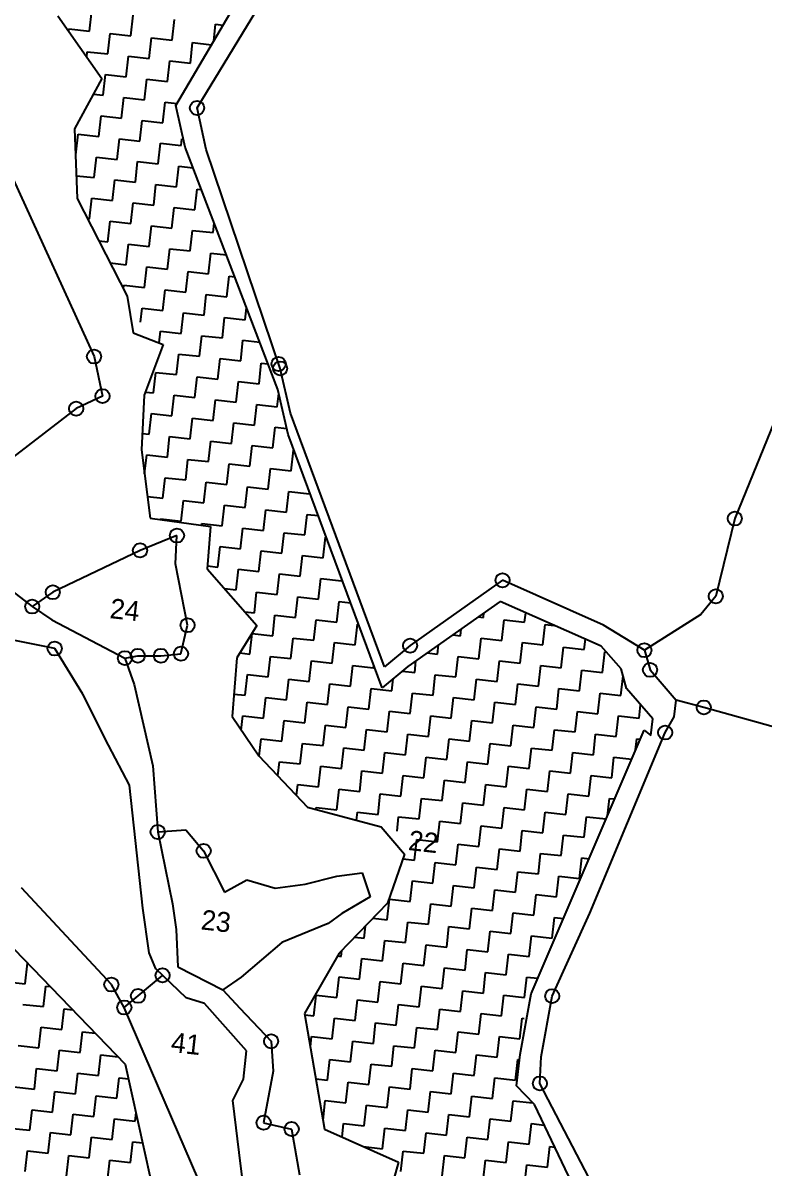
# Model space of a CAD drawing. Header units: feet. Extents: x 335577 to 339771, y 1780397 to 1782921.
# Drawn here: x 338459 to 338792, y 1781266 to 1781782 of the extents above; entities that cross this region are included whole.
import ezdxf
from ezdxf.enums import TextEntityAlignment as Align

# ---------------------------------------------------------------- set-up
doc = ezdxf.new("R2010")
doc.units = ezdxf.units.FT
doc.header["$LTSCALE"] = 0.02
doc.header["$MEASUREMENT"] = 0
doc.layers.get('0').update_dxf_attribs({"linetype": 'CONTINUOUS'})
for name, color, linetype in [('POLY_HATCH', 12, 'CONTINUOUS'), ('POLY_PARCEL', 6, 'CONTINUOUS'), ('POLY_WATER', 4, 'CONTINUOUS'), ('TEXT_PARCEL', 7, 'CONTINUOUS')]:
    doc.layers.add(name, color=color, linetype=linetype)
doc.styles.add('TEXT_MAP', font='', dxfattribs={"height": 0.25})
doc.styles.get('TEXT_MAP').set_extended_font_data('Kruti Dev 050')

msp = doc.modelspace()

# ---------------------------------------------------------------- linework, layer by layer
for centre in [(338537.02, 1781743.24), (338490.67, 1781631.39), (338573.73, 1781628.03), (338574.41, 1781626.02), (338494.49, 1781613.57), (338482.64, 1781607.93), (338778.94, 1781558.47), (338527.98, 1781550.82), (338511.38, 1781544.16), (338674.47, 1781530.68), (338472.13, 1781525.34), (338770.4, 1781523.48), (338462.86, 1781518.87), (338532.77, 1781510.47), (338472.98, 1781499.98), (338632.89, 1781501.3), (338504.6, 1781495.67), (338510.35, 1781496.74), (338520.8, 1781496.73), (338529.8, 1781497.66), (338738.29, 1781499.22), (338740.82, 1781490.38), (338765, 1781473.49), (338747.63, 1781462.18), (338519.31, 1781417.43), (338540, 1781408.94), (338521.49, 1781352.9), (338498.47, 1781348.76), (338510.47, 1781343.68), (338696.8, 1781343.58), (338504.29, 1781338.45), (338570.35, 1781323.24), (338691.25, 1781304.26), (338566.99, 1781286.6), (338579.58, 1781283.77)]:
    msp.add_circle(centre, 3.18)
at = {"layer": 'POLY_HATCH'}
for p, q in [((338527.54, 1781744.29), (338581.98, 1781837.38)), ((338474.39, 1781784.68), (338494.23, 1781756.56)), ((338494.23, 1781756.56), (338481.87, 1781733.82)), ((338531.66, 1781725.67), (338527.54, 1781744.29)), ((338481.87, 1781733.82), (338483.1, 1781702.57)), ((338573.35, 1781616.55), (338531.66, 1781725.67)), ((338483.1, 1781702.57), (338505.63, 1781658.6)), ((338505.63, 1781658.6), (338508.23, 1781642.03)), ((338508.23, 1781642.03), (338521.73, 1781636.82)), ((338521.73, 1781636.82), (338513.27, 1781614.07)), ((338578.09, 1781596.37), (338573.35, 1781616.55)), ((338513.27, 1781614.07), (338512.02, 1781589.41)), ((338620.33, 1781482.29), (338578.09, 1781596.37)), ((338512.02, 1781589.41), (338516, 1781558.62)), ((338516, 1781558.62), (338543.01, 1781554.87)), ((338543.01, 1781554.87), (338541.62, 1781535.78)), ((338541.62, 1781535.78), (338563.99, 1781510.37)), ((338673.41, 1781521.21), (338631.83, 1781491.83)), ((338718.76, 1781501.09), (338673.41, 1781521.21)), ((338563.99, 1781510.37), (338554.96, 1781495.83)), ((338727.76, 1781490.81), (338718.76, 1781501.09)), ((338554.96, 1781495.83), (338552.76, 1781469.39)), ((338631.83, 1781491.83), (338620.33, 1781482.29)), ((338730.29, 1781481.97), (338727.76, 1781490.81)), ((338742.04, 1781468.35), (338730.29, 1781481.97)), ((338552.76, 1781469.39), (338564.88, 1781451.75)), ((338741.21, 1781460.88), (338742.04, 1781468.35)), ((338687.32, 1781344.63), (338738.15, 1781463.23)), ((338738.15, 1781463.23), (338741.21, 1781460.88)), ((338564.88, 1781451.75), (338586.75, 1781428.59)), ((338586.75, 1781428.59), (338619.86, 1781419.72)), ((338619.86, 1781419.72), (338630.35, 1781407.44)), ((338630.35, 1781407.44), (338622.7, 1781385.35)), ((338504.86, 1781312.87), (338435.04, 1781385.06)), ((338622.7, 1781385.35), (338601.02, 1781362.86)), ((338601.02, 1781362.86), (338585.4, 1781335.73)), ((338682.37, 1781317.26), (338687.32, 1781344.63)), ((338585.4, 1781335.73), (338594.42, 1781283.64)), ((338680.81, 1781303.24), (338682.37, 1781317.26)), ((338516.16, 1781261.27), (338504.86, 1781312.87)), ((338688.87, 1781294.77), (338680.81, 1781303.24)), ((338705.76, 1781259.3), (338688.87, 1781294.77)), ((338594.42, 1781283.64), (338627.6, 1781268.84)), ((338627.6, 1781268.84), (338617.84, 1781234.39))]:
    msp.add_line(p, q, dxfattribs=at)
at = {"layer": 'POLY_HATCH', "linetype": 'Continuous'}
for p, q in [((338488.67, 1781777.83), (338489.71, 1781787.11)), ((338507.22, 1781775.77), (338508.26, 1781785.04)), ((338525.77, 1781773.7), (338526.81, 1781782.98)), ((338544.51, 1781773.31), (338545.36, 1781780.91)), ((338545.36, 1781780.91), (338548.74, 1781780.53)), ((338479.28, 1781777.75), (338479.4, 1781778.87)), ((338479.4, 1781778.87), (338488.67, 1781777.83)), ((338496.92, 1781767.53), (338497.95, 1781776.8)), ((338497.95, 1781776.8), (338507.22, 1781775.77)), ((338515.47, 1781765.46), (338516.5, 1781774.74)), ((338516.5, 1781774.74), (338525.77, 1781773.7)), ((338534.02, 1781763.39), (338535.05, 1781772.67)), ((338535.05, 1781772.67), (338543.58, 1781771.72)), ((338487.39, 1781766.26), (338487.64, 1781768.56)), ((338487.64, 1781768.56), (338496.92, 1781767.53)), ((338505.16, 1781757.22), (338506.19, 1781766.49)), ((338506.19, 1781766.49), (338515.47, 1781765.46)), ((338523.71, 1781755.15), (338524.74, 1781764.43)), ((338524.74, 1781764.43), (338534.02, 1781763.39)), ((338494.85, 1781748.98), (338495.88, 1781758.25)), ((338495.88, 1781758.25), (338505.16, 1781757.22)), ((338513.4, 1781746.91), (338514.43, 1781756.19)), ((338514.43, 1781756.19), (338523.71, 1781755.15)), ((338532.91, 1781753.47), (338532.98, 1781754.12)), ((338532.98, 1781754.12), (338533.27, 1781754.09)), ((338490.38, 1781749.47), (338494.85, 1781748.98)), ((338503.09, 1781738.67), (338504.13, 1781747.94)), ((338504.13, 1781747.94), (338513.4, 1781746.91)), ((338521.64, 1781736.6), (338522.67, 1781745.88)), ((338522.67, 1781745.88), (338528.12, 1781745.27)), ((338492.79, 1781730.43), (338493.82, 1781739.7)), ((338493.82, 1781739.7), (338503.09, 1781738.67)), ((338511.33, 1781728.36), (338512.37, 1781737.64)), ((338512.37, 1781737.64), (338521.64, 1781736.6)), ((338482.48, 1781722.19), (338483.51, 1781731.46)), ((338483.51, 1781731.46), (338492.79, 1781730.43)), ((338501.03, 1781720.12), (338502.06, 1781729.39)), ((338502.06, 1781729.39), (338511.33, 1781728.36)), ((338529.88, 1781726.3), (338530.23, 1781729.41)), ((338519.58, 1781718.05), (338520.61, 1781727.33)), ((338520.61, 1781727.33), (338529.88, 1781726.3)), ((338482.33, 1781722.2), (338482.48, 1781722.19)), ((338490.72, 1781711.88), (338491.75, 1781721.15)), ((338491.75, 1781721.15), (338501.03, 1781720.12)), ((338509.27, 1781709.81), (338510.3, 1781719.09)), ((338510.3, 1781719.09), (338519.58, 1781718.05)), ((338527.82, 1781707.75), (338528.85, 1781717.02)), ((338528.85, 1781717.02), (338535.23, 1781716.31)), ((338482.7, 1781712.77), (338490.72, 1781711.88)), ((338498.96, 1781701.57), (338499.99, 1781710.85)), ((338499.99, 1781710.85), (338509.27, 1781709.81)), ((338517.51, 1781699.5), (338518.54, 1781708.78)), ((338518.54, 1781708.78), (338527.82, 1781707.75)), ((338536.06, 1781697.44), (338537.09, 1781706.71)), ((338537.09, 1781706.71), (338538.98, 1781706.5)), ((338488.65, 1781693.33), (338489.69, 1781702.6)), ((338489.69, 1781702.6), (338498.96, 1781701.57)), ((338507.2, 1781691.26), (338508.24, 1781700.54)), ((338508.24, 1781700.54), (338517.51, 1781699.5)), ((338525.75, 1781689.2), (338526.79, 1781698.47)), ((338526.79, 1781698.47), (338536.06, 1781697.44)), ((338487.79, 1781693.43), (338488.65, 1781693.33)), ((338496.9, 1781683.02), (338497.93, 1781692.3)), ((338497.93, 1781692.3), (338507.2, 1781691.26)), ((338515.44, 1781680.96), (338516.48, 1781690.23)), ((338516.48, 1781690.23), (338525.75, 1781689.2)), ((338533.99, 1781678.89), (338535.03, 1781688.16)), ((338535.03, 1781688.16), (338544.3, 1781687.13)), ((338544.3, 1781687.13), (338544.77, 1781691.35)), ((338492.89, 1781683.47), (338496.9, 1781683.02)), ((338505.14, 1781672.71), (338506.17, 1781681.99)), ((338506.17, 1781681.99), (338515.44, 1781680.96)), ((338523.69, 1781670.65), (338524.72, 1781679.92)), ((338524.72, 1781679.92), (338533.99, 1781678.89)), ((338542.24, 1781668.58), (338543.27, 1781677.86)), ((338543.27, 1781677.86), (338550.22, 1781677.08)), ((338497.99, 1781673.51), (338505.14, 1781672.71)), ((338513.38, 1781662.41), (338514.41, 1781671.68)), ((338514.41, 1781671.68), (338523.69, 1781670.65)), ((338531.93, 1781660.34), (338532.96, 1781669.62)), ((338532.96, 1781669.62), (338542.24, 1781668.58)), ((338550.48, 1781658.27), (338551.51, 1781667.55)), ((338551.51, 1781667.55), (338553.97, 1781667.28)), ((338503.93, 1781661.91), (338504.1, 1781663.44)), ((338504.1, 1781663.44), (338513.38, 1781662.41)), ((338521.62, 1781652.1), (338522.65, 1781661.37)), ((338522.65, 1781661.37), (338531.93, 1781660.34)), ((338540.17, 1781650.03), (338541.2, 1781659.31)), ((338541.2, 1781659.31), (338550.48, 1781658.27)), ((338511.65, 1781646.86), (338512.35, 1781653.13)), ((338512.35, 1781653.13), (338521.62, 1781652.1)), ((338558.72, 1781647.97), (338559.31, 1781653.29)), ((338529.86, 1781641.79), (338530.9, 1781651.07)), ((338530.9, 1781651.07), (338540.17, 1781650.03)), ((338548.41, 1781639.73), (338549.44, 1781649)), ((338549.44, 1781649), (338558.72, 1781647.97)), ((338519.99, 1781637.49), (338520.59, 1781642.82)), ((338520.59, 1781642.82), (338529.86, 1781641.79)), ((338538.1, 1781631.48), (338539.14, 1781640.76)), ((338539.14, 1781640.76), (338548.41, 1781639.73)), ((338556.65, 1781629.42), (338557.69, 1781638.69)), ((338557.69, 1781638.69), (338565.21, 1781637.85)), ((338527.8, 1781623.24), (338528.83, 1781632.52)), ((338528.83, 1781632.52), (338538.1, 1781631.48)), ((338546.35, 1781621.18), (338547.38, 1781630.45)), ((338547.38, 1781630.45), (338556.65, 1781629.42)), ((338564.9, 1781619.11), (338565.93, 1781628.38)), ((338565.93, 1781628.38), (338568.96, 1781628.05)), ((338517.49, 1781615), (338518.52, 1781624.27)), ((338518.52, 1781624.27), (338527.8, 1781623.24)), ((338536.04, 1781612.93), (338537.07, 1781622.21)), ((338537.07, 1781622.21), (338546.35, 1781621.18)), ((338554.59, 1781610.87), (338555.62, 1781620.14)), ((338555.62, 1781620.14), (338564.9, 1781619.11)), ((338513.77, 1781615.41), (338517.49, 1781615)), ((338525.73, 1781604.69), (338526.76, 1781613.97)), ((338526.76, 1781613.97), (338536.04, 1781612.93)), ((338544.28, 1781602.63), (338545.31, 1781611.9)), ((338545.31, 1781611.9), (338554.59, 1781610.87)), ((338573.14, 1781608.8), (338573.79, 1781614.68)), ((338515.42, 1781596.45), (338516.46, 1781605.73)), ((338516.46, 1781605.73), (338525.73, 1781604.69)), ((338562.83, 1781600.56), (338563.86, 1781609.84)), ((338563.86, 1781609.84), (338573.14, 1781608.8)), ((338533.97, 1781594.38), (338535.01, 1781603.66)), ((338535.01, 1781603.66), (338544.28, 1781602.63)), ((338552.52, 1781592.32), (338553.56, 1781601.59)), ((338553.56, 1781601.59), (338562.83, 1781600.56)), ((338512.39, 1781596.79), (338515.42, 1781596.45)), ((338523.67, 1781586.14), (338524.7, 1781595.42)), ((338524.7, 1781595.42), (338533.97, 1781594.38)), ((338571.07, 1781590.25), (338572.1, 1781599.53)), ((338572.1, 1781599.53), (338577.49, 1781598.93)), ((338542.21, 1781584.08), (338543.25, 1781593.35)), ((338543.25, 1781593.35), (338552.52, 1781592.32)), ((338560.76, 1781582.01), (338561.8, 1781591.29)), ((338561.8, 1781591.29), (338571.07, 1781590.25)), ((338513.43, 1781578.53), (338514.39, 1781587.18)), ((338514.39, 1781587.18), (338523.67, 1781586.14)), ((338531.91, 1781575.84), (338532.94, 1781585.11)), ((338532.94, 1781585.11), (338542.21, 1781584.08)), ((338579.31, 1781579.95), (338580.35, 1781589.22)), ((338580.35, 1781589.22), (338580.75, 1781589.18)), ((338550.46, 1781573.77), (338551.49, 1781583.04)), ((338551.49, 1781583.04), (338560.76, 1781582.01)), ((338569.01, 1781571.7), (338570.04, 1781580.98)), ((338570.04, 1781580.98), (338579.31, 1781579.95)), ((338521.6, 1781567.59), (338522.63, 1781576.87)), ((338522.63, 1781576.87), (338531.91, 1781575.84)), ((338540.15, 1781565.53), (338541.18, 1781574.8)), ((338541.18, 1781574.8), (338550.46, 1781573.77)), ((338558.7, 1781563.46), (338559.73, 1781572.74)), ((338559.73, 1781572.74), (338569.01, 1781571.7)), ((338577.25, 1781561.4), (338578.28, 1781570.67)), ((338578.28, 1781570.67), (338587.56, 1781569.64)), ((338587.56, 1781569.64), (338587.65, 1781570.53)), ((338514.74, 1781568.36), (338521.6, 1781567.59)), ((338529.84, 1781557.29), (338530.87, 1781566.56)), ((338530.87, 1781566.56), (338540.15, 1781565.53)), ((338548.39, 1781555.22), (338549.42, 1781564.5)), ((338549.42, 1781564.5), (338558.7, 1781563.46)), ((338566.94, 1781553.15), (338567.97, 1781562.43)), ((338567.97, 1781562.43), (338577.25, 1781561.4)), ((338585.49, 1781551.09), (338586.52, 1781560.36)), ((338586.52, 1781560.36), (338591.63, 1781559.8)), ((338520.53, 1781557.99), (338520.57, 1781558.32)), ((338520.57, 1781558.32), (338529.84, 1781557.29)), ((338539.02, 1781555.42), (338539.12, 1781556.25)), ((338539.12, 1781556.25), (338548.39, 1781555.22)), ((338556.63, 1781544.91), (338557.67, 1781554.19)), ((338557.67, 1781554.19), (338566.94, 1781553.15)), ((338575.18, 1781542.85), (338576.22, 1781552.12)), ((338576.22, 1781552.12), (338585.49, 1781551.09)), ((338593.73, 1781540.78), (338594.76, 1781550.06)), ((338594.76, 1781550.06), (338595.25, 1781550)), ((338546.33, 1781536.67), (338547.36, 1781545.95)), ((338547.36, 1781545.95), (338556.63, 1781544.91)), ((338564.87, 1781534.61), (338565.91, 1781543.88)), ((338565.91, 1781543.88), (338575.18, 1781542.85)), ((338583.42, 1781532.54), (338584.46, 1781541.81)), ((338584.46, 1781541.81), (338593.73, 1781540.78)), ((338541.72, 1781537.18), (338546.33, 1781536.67)), ((338554.57, 1781526.36), (338555.6, 1781535.64)), ((338555.6, 1781535.64), (338564.87, 1781534.61)), ((338573.12, 1781524.3), (338574.15, 1781533.57)), ((338574.15, 1781533.57), (338583.42, 1781532.54)), ((338591.67, 1781522.23), (338592.7, 1781531.51)), ((338592.7, 1781531.51), (338601.97, 1781530.47)), ((338601.97, 1781530.47), (338602.09, 1781531.54)), ((338549.41, 1781526.94), (338554.57, 1781526.36)), ((338562.81, 1781516.06), (338563.84, 1781525.33)), ((338563.84, 1781525.33), (338573.12, 1781524.3)), ((338581.36, 1781513.99), (338582.39, 1781523.26)), ((338582.39, 1781523.26), (338591.67, 1781522.23)), ((338599.91, 1781511.92), (338600.94, 1781521.2)), ((338600.94, 1781521.2), (338606.13, 1781520.62)), ((338558.57, 1781516.53), (338562.81, 1781516.06)), ((338571.05, 1781505.75), (338572.08, 1781515.02)), ((338572.08, 1781515.02), (338581.36, 1781513.99)), ((338589.6, 1781503.68), (338590.63, 1781512.96)), ((338590.63, 1781512.96), (338599.91, 1781511.92)), ((338663.53, 1781514.23), (338665.86, 1781513.97)), ((338665.86, 1781513.97), (338666.09, 1781516.04)), ((338674.11, 1781503.66), (338675.14, 1781512.94)), ((338675.14, 1781512.94), (338684.41, 1781511.9)), ((338684.41, 1781511.9), (338684.88, 1781516.12)), ((338608.15, 1781501.62), (338609.18, 1781510.89)), ((338609.18, 1781510.89), (338609.76, 1781510.83)), ((338655.56, 1781505.73), (338655.9, 1781508.84)), ((338692.65, 1781501.6), (338693.69, 1781510.87)), ((338693.69, 1781510.87), (338697.73, 1781510.42)), ((338560.74, 1781497.51), (338561.78, 1781506.78)), ((338561.78, 1781506.78), (338571.05, 1781505.75)), ((338579.29, 1781495.44), (338580.33, 1781504.72)), ((338580.33, 1781504.72), (338589.6, 1781503.68)), ((338597.84, 1781493.38), (338598.87, 1781502.65)), ((338598.87, 1781502.65), (338608.15, 1781501.62)), ((338652.05, 1781506.12), (338655.56, 1781505.73)), ((338663.8, 1781495.42), (338664.83, 1781504.69)), ((338664.83, 1781504.69), (338674.11, 1781503.66)), ((338682.35, 1781493.35), (338683.38, 1781502.63)), ((338683.38, 1781502.63), (338692.65, 1781501.6)), ((338711.2, 1781499.53), (338711.73, 1781504.21)), ((338556.31, 1781498), (338560.74, 1781497.51)), ((338640.57, 1781498.01), (338645.25, 1781497.49)), ((338645.25, 1781497.49), (338645.71, 1781501.64)), ((338700.9, 1781491.29), (338701.93, 1781500.56)), ((338701.93, 1781500.56), (338711.2, 1781499.53)), ((338719.45, 1781489.22), (338720.48, 1781498.5)), ((338720.48, 1781498.5), (338721.09, 1781498.43)), ((338568.99, 1781487.2), (338570.02, 1781496.47)), ((338570.02, 1781496.47), (338579.29, 1781495.44)), ((338587.53, 1781485.13), (338588.57, 1781494.41)), ((338588.57, 1781494.41), (338597.84, 1781493.38)), ((338606.08, 1781483.07), (338607.12, 1781492.34)), ((338607.12, 1781492.34), (338616.39, 1781491.31)), ((338616.39, 1781491.31), (338616.53, 1781492.54)), ((338634.94, 1781489.24), (338635.52, 1781494.43)), ((338653.49, 1781487.18), (338654.52, 1781496.45)), ((338654.52, 1781496.45), (338663.8, 1781495.42)), ((338672.04, 1781485.11), (338673.07, 1781494.39)), ((338673.07, 1781494.39), (338682.35, 1781493.35)), ((338690.59, 1781483.05), (338691.62, 1781492.32)), ((338691.62, 1781492.32), (338700.9, 1781491.29)), ((338558.68, 1781478.96), (338559.71, 1781488.23)), ((338559.71, 1781488.23), (338568.99, 1781487.2)), ((338629.45, 1781489.85), (338634.94, 1781489.24)), ((338643.18, 1781478.94), (338644.22, 1781488.21)), ((338644.22, 1781488.21), (338653.49, 1781487.18)), ((338709.14, 1781480.98), (338710.17, 1781490.26)), ((338710.17, 1781490.26), (338719.45, 1781489.22)), ((338727.69, 1781478.92), (338728.66, 1781487.65)), ((338577.23, 1781476.89), (338578.26, 1781486.17)), ((338578.26, 1781486.17), (338587.53, 1781485.13)), ((338595.78, 1781474.83), (338596.81, 1781484.1)), ((338596.81, 1781484.1), (338606.08, 1781483.07)), ((338614.33, 1781472.76), (338615.36, 1781482.03)), ((338615.36, 1781482.03), (338624.63, 1781481)), ((338624.63, 1781481), (338625.23, 1781486.36)), ((338661.73, 1781476.87), (338662.76, 1781486.15)), ((338662.76, 1781486.15), (338672.04, 1781485.11)), ((338680.28, 1781474.8), (338681.31, 1781484.08)), ((338681.31, 1781484.08), (338690.59, 1781483.05)), ((338698.83, 1781472.74), (338699.86, 1781482.01)), ((338699.86, 1781482.01), (338709.14, 1781480.98)), ((338553.6, 1781479.52), (338558.68, 1781478.96)), ((338566.92, 1781468.65), (338567.95, 1781477.92)), ((338567.95, 1781477.92), (338577.23, 1781476.89)), ((338632.88, 1781470.69), (338633.91, 1781479.97)), ((338633.91, 1781479.97), (338643.18, 1781478.94)), ((338651.42, 1781468.63), (338652.46, 1781477.9)), ((338652.46, 1781477.9), (338661.73, 1781476.87)), ((338717.38, 1781470.67), (338718.41, 1781479.95)), ((338718.41, 1781479.95), (338727.69, 1781478.92)), ((338585.47, 1781466.58), (338586.5, 1781475.86)), ((338586.5, 1781475.86), (338595.78, 1781474.83)), ((338604.02, 1781464.52), (338605.05, 1781473.79)), ((338605.05, 1781473.79), (338614.33, 1781472.76)), ((338622.57, 1781462.45), (338623.6, 1781471.73)), ((338623.6, 1781471.73), (338632.88, 1781470.69)), ((338669.97, 1781466.56), (338671.01, 1781475.84)), ((338671.01, 1781475.84), (338680.28, 1781474.8)), ((338688.52, 1781464.5), (338689.56, 1781473.77)), ((338689.56, 1781473.77), (338698.83, 1781472.74)), ((338707.07, 1781462.43), (338708.11, 1781471.71)), ((338708.11, 1781471.71), (338717.38, 1781470.67)), ((338735.93, 1781468.61), (338736.6, 1781474.65)), ((338556.94, 1781463.31), (338557.64, 1781469.68)), ((338557.64, 1781469.68), (338566.92, 1781468.65)), ((338575.16, 1781458.34), (338576.19, 1781467.62)), ((338576.19, 1781467.62), (338585.47, 1781466.58)), ((338641.12, 1781460.39), (338642.15, 1781469.66)), ((338642.15, 1781469.66), (338651.42, 1781468.63)), ((338659.67, 1781458.32), (338660.7, 1781467.6)), ((338660.7, 1781467.6), (338669.97, 1781466.56)), ((338725.62, 1781460.37), (338726.65, 1781469.64)), ((338726.65, 1781469.64), (338735.93, 1781468.61)), ((338593.71, 1781456.28), (338594.74, 1781465.55)), ((338594.74, 1781465.55), (338604.02, 1781464.52)), ((338612.26, 1781454.21), (338613.29, 1781463.49)), ((338613.29, 1781463.49), (338622.57, 1781462.45)), ((338630.81, 1781452.14), (338631.84, 1781461.42)), ((338631.84, 1781461.42), (338641.12, 1781460.39)), ((338678.22, 1781456.26), (338679.25, 1781465.53)), ((338679.25, 1781465.53), (338688.52, 1781464.5)), ((338696.77, 1781454.19), (338697.8, 1781463.46)), ((338697.8, 1781463.46), (338707.07, 1781462.43)), ((338715.31, 1781452.12), (338716.35, 1781461.4)), ((338716.35, 1781461.4), (338725.62, 1781460.37)), ((338565.02, 1781451.6), (338565.89, 1781459.37)), ((338565.89, 1781459.37), (338575.16, 1781458.34)), ((338583.4, 1781448.03), (338584.44, 1781457.31)), ((338584.44, 1781457.31), (338593.71, 1781456.28)), ((338649.36, 1781450.08), (338650.39, 1781459.35)), ((338650.39, 1781459.35), (338659.67, 1781458.32)), ((338667.91, 1781448.01), (338668.94, 1781457.29)), ((338668.94, 1781457.29), (338678.22, 1781456.26)), ((338734.34, 1781454.34), (338734.9, 1781459.33)), ((338734.9, 1781459.33), (338736.41, 1781459.16)), ((338601.95, 1781445.97), (338602.99, 1781455.24)), ((338602.99, 1781455.24), (338612.26, 1781454.21)), ((338620.5, 1781443.9), (338621.53, 1781453.18)), ((338621.53, 1781453.18), (338630.81, 1781452.14)), ((338639.05, 1781441.84), (338640.08, 1781451.11)), ((338640.08, 1781451.11), (338649.36, 1781450.08)), ((338686.46, 1781445.95), (338687.49, 1781455.22)), ((338687.49, 1781455.22), (338696.77, 1781454.19)), ((338705.01, 1781443.88), (338706.04, 1781453.16)), ((338706.04, 1781453.16), (338715.31, 1781452.12)), ((338723.56, 1781441.82), (338724.59, 1781451.09)), ((338724.59, 1781451.09), (338732.57, 1781450.2)), ((338573.42, 1781442.71), (338574.13, 1781449.07)), ((338574.13, 1781449.07), (338583.4, 1781448.03)), ((338591.64, 1781437.73), (338592.68, 1781447)), ((338592.68, 1781447), (338601.95, 1781445.97)), ((338657.6, 1781439.77), (338658.63, 1781449.05)), ((338658.63, 1781449.05), (338667.91, 1781448.01)), ((338676.15, 1781437.71), (338677.18, 1781446.98)), ((338677.18, 1781446.98), (338686.46, 1781445.95)), ((338610.19, 1781435.66), (338611.23, 1781444.94)), ((338611.23, 1781444.94), (338620.5, 1781443.9)), ((338628.74, 1781433.6), (338629.78, 1781442.87)), ((338629.78, 1781442.87), (338639.05, 1781441.84)), ((338647.29, 1781431.53), (338648.33, 1781440.8)), ((338648.33, 1781440.8), (338657.6, 1781439.77)), ((338694.7, 1781435.64), (338695.73, 1781444.91)), ((338695.73, 1781444.91), (338705.01, 1781443.88)), ((338713.25, 1781433.57), (338714.28, 1781442.85)), ((338714.28, 1781442.85), (338723.56, 1781441.82)), ((338581.82, 1781433.81), (338582.37, 1781438.76)), ((338582.37, 1781438.76), (338591.64, 1781437.73)), ((338599.89, 1781427.42), (338600.92, 1781436.69)), ((338600.92, 1781436.69), (338610.19, 1781435.66)), ((338665.84, 1781429.46), (338666.88, 1781438.74)), ((338666.88, 1781438.74), (338676.15, 1781437.71)), ((338684.39, 1781427.4), (338685.42, 1781436.67)), ((338685.42, 1781436.67), (338694.7, 1781435.64)), ((338618.44, 1781425.35), (338619.47, 1781434.63)), ((338619.47, 1781434.63), (338628.74, 1781433.6)), ((338636.99, 1781423.29), (338638.02, 1781432.56)), ((338638.02, 1781432.56), (338647.29, 1781431.53)), ((338655.53, 1781421.22), (338656.57, 1781430.5)), ((338656.57, 1781430.5), (338665.84, 1781429.46)), ((338702.94, 1781425.33), (338703.97, 1781434.61)), ((338703.97, 1781434.61), (338713.25, 1781433.57)), ((338721.65, 1781424.74), (338722.52, 1781432.54)), ((338722.52, 1781432.54), (338724.88, 1781432.28)), ((338590.51, 1781427.58), (338590.61, 1781428.45)), ((338590.61, 1781428.45), (338599.89, 1781427.42)), ((338608.75, 1781422.69), (338609.16, 1781426.39)), ((338609.16, 1781426.39), (338618.44, 1781425.35)), ((338674.08, 1781419.16), (338675.12, 1781428.43)), ((338675.12, 1781428.43), (338684.39, 1781427.4)), ((338692.63, 1781417.09), (338693.67, 1781426.37)), ((338693.67, 1781426.37), (338702.94, 1781425.33)), ((338626.99, 1781417.81), (338627.71, 1781424.32)), ((338627.71, 1781424.32), (338636.99, 1781423.29)), ((338645.23, 1781412.98), (338646.26, 1781422.26)), ((338646.26, 1781422.26), (338655.53, 1781421.22)), ((338663.78, 1781410.91), (338664.81, 1781420.19)), ((338664.81, 1781420.19), (338674.08, 1781419.16)), ((338711.18, 1781415.03), (338712.22, 1781424.3)), ((338712.22, 1781424.3), (338721.04, 1781423.32)), ((338682.33, 1781408.85), (338683.36, 1781418.12)), ((338683.36, 1781418.12), (338692.63, 1781417.09)), ((338700.88, 1781406.78), (338701.91, 1781416.06)), ((338701.91, 1781416.06), (338711.18, 1781415.03)), ((338634.92, 1781404.74), (338635.95, 1781414.01)), ((338635.95, 1781414.01), (338645.23, 1781412.98)), ((338653.47, 1781402.67), (338654.5, 1781411.95)), ((338654.5, 1781411.95), (338663.78, 1781410.91)), ((338672.02, 1781400.61), (338673.05, 1781409.88)), ((338673.05, 1781409.88), (338682.33, 1781408.85)), ((338629.62, 1781405.33), (338634.92, 1781404.74)), ((338690.57, 1781398.54), (338691.6, 1781407.82)), ((338691.6, 1781407.82), (338700.88, 1781406.78)), ((338709.12, 1781396.48), (338710.15, 1781405.75)), ((338710.15, 1781405.75), (338713.36, 1781405.39)), ((338643.16, 1781394.43), (338644.19, 1781403.71)), ((338644.19, 1781403.71), (338653.47, 1781402.67)), ((338661.71, 1781392.37), (338662.74, 1781401.64)), ((338662.74, 1781401.64), (338672.02, 1781400.61)), ((338680.26, 1781390.3), (338681.29, 1781399.57)), ((338681.29, 1781399.57), (338690.57, 1781398.54)), ((338632.85, 1781386.19), (338633.89, 1781395.46)), ((338633.89, 1781395.46), (338643.16, 1781394.43)), ((338698.81, 1781388.23), (338699.84, 1781397.51)), ((338699.84, 1781397.51), (338709.12, 1781396.48)), ((338651.4, 1781384.12), (338652.44, 1781393.4)), ((338652.44, 1781393.4), (338661.71, 1781392.37)), ((338669.95, 1781382.06), (338670.99, 1781391.33)), ((338670.99, 1781391.33), (338680.26, 1781390.3)), ((338688.5, 1781379.99), (338689.54, 1781389.27)), ((338689.54, 1781389.27), (338698.81, 1781388.23)), ((338622.55, 1781377.95), (338623.58, 1781387.22)), ((338623.58, 1781387.22), (338632.85, 1781386.19)), ((338641.1, 1781375.88), (338642.13, 1781385.16)), ((338642.13, 1781385.16), (338651.4, 1781384.12)), ((338659.65, 1781373.82), (338660.68, 1781383.09)), ((338660.68, 1781383.09), (338669.95, 1781382.06)), ((338678.19, 1781371.75), (338679.23, 1781381.03)), ((338679.23, 1781381.03), (338688.5, 1781379.99)), ((338696.74, 1781369.68), (338697.78, 1781378.96)), ((338697.78, 1781378.96), (338701.84, 1781378.51)), ((338612.24, 1781369.71), (338612.84, 1781375.12)), ((338616.24, 1781378.65), (338622.55, 1781377.95)), ((338630.79, 1781367.64), (338631.82, 1781376.91)), ((338631.82, 1781376.91), (338641.1, 1781375.88)), ((338649.34, 1781365.57), (338650.37, 1781374.85)), ((338650.37, 1781374.85), (338659.65, 1781373.82)), ((338608.07, 1781370.17), (338612.24, 1781369.71)), ((338620.48, 1781359.4), (338621.51, 1781368.67)), ((338621.51, 1781368.67), (338630.79, 1781367.64)), ((338667.89, 1781363.51), (338668.92, 1781372.78)), ((338668.92, 1781372.78), (338678.19, 1781371.75)), ((338686.44, 1781361.44), (338687.47, 1781370.72)), ((338687.47, 1781370.72), (338696.74, 1781369.68)), ((338601.93, 1781361.46), (338602.23, 1781364.12)), ((338639.03, 1781357.33), (338640.06, 1781366.61)), ((338640.06, 1781366.61), (338649.34, 1781365.57)), ((338657.58, 1781355.27), (338658.61, 1781364.54)), ((338658.61, 1781364.54), (338667.89, 1781363.51)), ((338459.71, 1781349.13), (338460.75, 1781358.41)), ((338460.75, 1781358.41), (338460.83, 1781358.4)), ((338600.32, 1781361.64), (338601.93, 1781361.46)), ((338610.17, 1781351.16), (338611.21, 1781360.43)), ((338611.21, 1781360.43), (338620.48, 1781359.4)), ((338628.72, 1781349.09), (338629.76, 1781358.37)), ((338629.76, 1781358.37), (338639.03, 1781357.33)), ((338676.13, 1781353.2), (338677.16, 1781362.48)), ((338677.16, 1781362.48), (338686.44, 1781361.44)), ((338647.27, 1781347.02), (338648.3, 1781356.3)), ((338648.3, 1781356.3), (338657.58, 1781355.27)), ((338665.82, 1781344.96), (338666.85, 1781354.23)), ((338666.85, 1781354.23), (338676.13, 1781353.2)), ((338450.44, 1781350.17), (338459.71, 1781349.13)), ((338467.95, 1781338.83), (338468.99, 1781348.1)), ((338468.99, 1781348.1), (338471.01, 1781347.87)), ((338599.87, 1781342.91), (338600.9, 1781352.19)), ((338600.9, 1781352.19), (338610.17, 1781351.16)), ((338618.42, 1781340.85), (338619.45, 1781350.12)), ((338619.45, 1781350.12), (338628.72, 1781349.09)), ((338636.96, 1781338.78), (338638, 1781348.06)), ((338638, 1781348.06), (338647.27, 1781347.02)), ((338684.37, 1781342.89), (338685.4, 1781352.17)), ((338685.4, 1781352.17), (338690.31, 1781351.62)), ((338589.56, 1781334.67), (338590.59, 1781343.95)), ((338590.59, 1781343.95), (338599.87, 1781342.91)), ((338655.51, 1781336.72), (338656.55, 1781345.99)), ((338656.55, 1781345.99), (338665.82, 1781344.96)), ((338674.06, 1781334.65), (338675.1, 1781343.93)), ((338675.1, 1781343.93), (338684.37, 1781342.89)), ((338458.68, 1781339.86), (338467.95, 1781338.83)), ((338476.2, 1781328.52), (338477.23, 1781337.79)), ((338477.23, 1781337.79), (338481.19, 1781337.35)), ((338608.11, 1781332.61), (338609.14, 1781341.88)), ((338609.14, 1781341.88), (338618.42, 1781340.85)), ((338626.66, 1781330.54), (338627.69, 1781339.82)), ((338627.69, 1781339.82), (338636.96, 1781338.78)), ((338645.21, 1781328.48), (338646.24, 1781337.75)), ((338646.24, 1781337.75), (338655.51, 1781336.72)), ((338585.5, 1781335.12), (338589.56, 1781334.67)), ((338597.8, 1781324.37), (338598.83, 1781333.64)), ((338598.83, 1781333.64), (338608.11, 1781332.61)), ((338663.76, 1781326.41), (338664.79, 1781335.68)), ((338664.79, 1781335.68), (338674.06, 1781334.65)), ((338682.31, 1781324.34), (338683.34, 1781333.62)), ((338683.34, 1781333.62), (338684.18, 1781333.52)), ((338465.89, 1781320.28), (338466.92, 1781329.55)), ((338466.92, 1781329.55), (338476.2, 1781328.52)), ((338484.44, 1781318.21), (338485.47, 1781327.48)), ((338485.47, 1781327.48), (338491.37, 1781326.83)), ((338616.35, 1781322.3), (338617.38, 1781331.57)), ((338617.38, 1781331.57), (338626.66, 1781330.54)), ((338634.9, 1781320.23), (338635.93, 1781329.51)), ((338635.93, 1781329.51), (338645.21, 1781328.48)), ((338653.45, 1781318.17), (338654.48, 1781327.44)), ((338654.48, 1781327.44), (338663.76, 1781326.41)), ((338588, 1781320.69), (338588.53, 1781325.4)), ((338588.53, 1781325.4), (338597.8, 1781324.37)), ((338606.04, 1781314.06), (338607.07, 1781323.33)), ((338607.07, 1781323.33), (338616.35, 1781322.3)), ((338672, 1781316.1), (338673.03, 1781325.38)), ((338673.03, 1781325.38), (338682.31, 1781324.34)), ((338456.61, 1781321.31), (338465.89, 1781320.28)), ((338474.13, 1781309.97), (338475.16, 1781319.24)), ((338475.16, 1781319.24), (338484.44, 1781318.21)), ((338492.68, 1781307.9), (338493.71, 1781317.18)), ((338493.71, 1781317.18), (338501.55, 1781316.3)), ((338624.59, 1781311.99), (338625.62, 1781321.27)), ((338625.62, 1781321.27), (338634.9, 1781320.23)), ((338643.14, 1781309.93), (338644.17, 1781319.2)), ((338644.17, 1781319.2), (338653.45, 1781318.17)), ((338661.69, 1781307.86), (338662.72, 1781317.14)), ((338662.72, 1781317.14), (338672, 1781316.1)), ((338595.73, 1781305.82), (338596.77, 1781315.09)), ((338596.77, 1781315.09), (338606.04, 1781314.06)), ((338614.28, 1781303.75), (338615.32, 1781313.02)), ((338615.32, 1781313.02), (338624.59, 1781311.99)), ((338680.24, 1781305.79), (338681.27, 1781315.07)), ((338681.27, 1781315.07), (338682.12, 1781314.98)), ((338463.82, 1781301.73), (338464.86, 1781311)), ((338464.86, 1781311), (338474.13, 1781309.97)), ((338482.37, 1781299.66), (338483.41, 1781308.94)), ((338483.41, 1781308.94), (338492.68, 1781307.9)), ((338500.92, 1781297.59), (338501.95, 1781306.87)), ((338501.95, 1781306.87), (338506.29, 1781306.39)), ((338632.83, 1781301.68), (338633.87, 1781310.96)), ((338633.87, 1781310.96), (338643.14, 1781309.93)), ((338651.38, 1781299.62), (338652.42, 1781308.89)), ((338652.42, 1781308.89), (338661.69, 1781307.86)), ((338669.93, 1781297.55), (338670.96, 1781306.83)), ((338670.96, 1781306.83), (338680.24, 1781305.79)), ((338454.55, 1781302.76), (338463.82, 1781301.73)), ((338590.48, 1781306.4), (338595.73, 1781305.82)), ((338603.98, 1781295.51), (338605.01, 1781304.78)), ((338605.01, 1781304.78), (338614.28, 1781303.75)), ((338622.53, 1781293.44), (338623.56, 1781302.72)), ((338623.56, 1781302.72), (338632.83, 1781301.68)), ((338472.06, 1781291.42), (338473.1, 1781300.69)), ((338473.1, 1781300.69), (338482.37, 1781299.66)), ((338490.61, 1781289.35), (338491.65, 1781298.63)), ((338491.65, 1781298.63), (338500.92, 1781297.59)), ((338593.72, 1781287.69), (338594.7, 1781296.54)), ((338594.7, 1781296.54), (338603.98, 1781295.51)), ((338641.07, 1781291.38), (338642.11, 1781300.65)), ((338642.11, 1781300.65), (338651.38, 1781299.62)), ((338659.62, 1781289.31), (338660.66, 1781298.59)), ((338660.66, 1781298.59), (338669.93, 1781297.55)), ((338678.17, 1781287.25), (338679.21, 1781296.52)), ((338679.21, 1781296.52), (338688.16, 1781295.52)), ((338461.76, 1781283.18), (338462.79, 1781292.45)), ((338462.79, 1781292.45), (338472.06, 1781291.42)), ((338509.16, 1781287.29), (338509.6, 1781291.24)), ((338612.22, 1781285.2), (338613.25, 1781294.48)), ((338613.25, 1781294.48), (338622.53, 1781293.44)), ((338630.77, 1781283.13), (338631.8, 1781292.41)), ((338631.8, 1781292.41), (338641.07, 1781291.38)), ((338480.31, 1781281.11), (338481.34, 1781290.39)), ((338481.34, 1781290.39), (338490.61, 1781289.35)), ((338498.86, 1781279.05), (338499.89, 1781288.32)), ((338499.89, 1781288.32), (338509.16, 1781287.29)), ((338602.26, 1781280.14), (338602.94, 1781286.23)), ((338602.94, 1781286.23), (338612.22, 1781285.2)), ((338649.32, 1781281.07), (338650.35, 1781290.34)), ((338650.35, 1781290.34), (338659.62, 1781289.31)), ((338667.87, 1781279), (338668.9, 1781288.28)), ((338668.9, 1781288.28), (338678.17, 1781287.25)), ((338686.42, 1781276.94), (338687.45, 1781286.21)), ((338687.45, 1781286.21), (338693.25, 1781285.57)), ((338452.48, 1781284.21), (338461.76, 1781283.18)), ((338470, 1781272.87), (338471.03, 1781282.14)), ((338471.03, 1781282.14), (338480.31, 1781281.11)), ((338620.46, 1781274.89), (338621.49, 1781284.17)), ((338621.49, 1781284.17), (338630.77, 1781283.13)), ((338639.01, 1781272.83), (338640.04, 1781282.1)), ((338640.04, 1781282.1), (338649.32, 1781281.07)), ((338488.55, 1781270.8), (338489.58, 1781280.08)), ((338489.58, 1781280.08), (338498.86, 1781279.05)), ((338507.1, 1781268.74), (338508.13, 1781278.01)), ((338508.13, 1781278.01), (338512.61, 1781277.51)), ((338611.89, 1781275.85), (338620.46, 1781274.89)), ((338657.56, 1781270.76), (338658.59, 1781280.04)), ((338658.59, 1781280.04), (338667.87, 1781279)), ((338676.11, 1781268.7), (338677.14, 1781277.97)), ((338677.14, 1781277.97), (338686.42, 1781276.94)), ((338694.66, 1781266.63), (338695.69, 1781275.9)), ((338695.69, 1781275.9), (338697.98, 1781275.65)), ((338459.69, 1781264.63), (338460.72, 1781273.9)), ((338460.72, 1781273.9), (338470, 1781272.87)), ((338478.24, 1781262.56), (338479.27, 1781271.84)), ((338479.27, 1781271.84), (338488.55, 1781270.8)), ((338628.7, 1781264.59), (338629.73, 1781273.86)), ((338629.73, 1781273.86), (338639.01, 1781272.83)), ((338647.25, 1781262.52), (338648.28, 1781271.79)), ((338648.28, 1781271.79), (338657.56, 1781270.76)), ((338496.79, 1781260.5), (338497.82, 1781269.77)), ((338497.82, 1781269.77), (338507.1, 1781268.74)), ((338665.8, 1781260.45), (338666.83, 1781269.73)), ((338666.83, 1781269.73), (338676.11, 1781268.7)), ((338684.35, 1781258.39), (338685.38, 1781267.66)), ((338685.38, 1781267.66), (338694.66, 1781266.63))]:
    msp.add_line(p, q, dxfattribs=at)
at = {"layer": 'POLY_PARCEL'}
for p, q in [((338537.02, 1781743.24), (338571.13, 1781799.34)), ((338541.14, 1781724.61), (338537.02, 1781743.24)), ((338574.41, 1781626.02), (338541.14, 1781724.61)), ((338454.29, 1781711.19), (338490.67, 1781631.39)), ((338490.67, 1781631.39), (338494.49, 1781613.57)), ((338579.14, 1781605.84), (338574.41, 1781626.02)), ((338494.49, 1781613.57), (338482.64, 1781607.93)), ((338482.64, 1781607.93), (338436.52, 1781572.49)), ((338621.38, 1781491.76), (338579.14, 1781605.84)), ((338800.07, 1781610.42), (338778.94, 1781558.47)), ((338778.94, 1781558.47), (338770.4, 1781523.48)), ((338527.98, 1781550.82), (338511.38, 1781544.16)), ((338527.34, 1781538.13), (338527.98, 1781550.82)), ((338511.38, 1781544.16), (338472.13, 1781525.34)), ((338532.77, 1781510.47), (338527.34, 1781538.13)), ((338674.47, 1781530.68), (338632.89, 1781501.3)), ((338719.82, 1781510.56), (338674.47, 1781530.68)), ((338472.13, 1781525.34), (338462.86, 1781518.87)), ((338770.4, 1781523.48), (338763.69, 1781515.33)), ((338763.69, 1781515.33), (338738.29, 1781499.22)), ((338529.8, 1781497.66), (338532.77, 1781510.47)), ((338738.29, 1781499.22), (338719.82, 1781510.56)), ((338520.8, 1781496.73), (338529.8, 1781497.66)), ((338632.89, 1781501.3), (338621.38, 1781491.76)), ((338738.29, 1781499.22), (338740.82, 1781490.38)), ((338504.6, 1781495.67), (338510.35, 1781496.74)), ((338510.35, 1781496.74), (338520.8, 1781496.73)), ((338740.82, 1781490.38), (338752.57, 1781476.77)), ((338751.74, 1781469.29), (338752.57, 1781476.77)), ((338765, 1781473.49), (338752.57, 1781476.77)), ((338817.82, 1781458.62), (338765, 1781473.49)), ((338747.63, 1781462.18), (338751.74, 1781469.29)), ((338713.75, 1781380.96), (338747.63, 1781462.18)), ((338519.31, 1781417.43), (338532.04, 1781418.35)), ((338532.04, 1781418.35), (338540, 1781408.94)), ((338540, 1781408.94), (338549.3, 1781390.4)), ((338549.3, 1781390.4), (338559.39, 1781395.9)), ((338559.39, 1781395.9), (338572.23, 1781392.1)), ((338585.69, 1781393.92), (338599.84, 1781397.55)), ((338599.84, 1781397.55), (338611.38, 1781399.1)), ((338611.38, 1781399.1), (338614.91, 1781388.3)), ((338498.47, 1781348.76), (338458.05, 1781392.3)), ((338572.23, 1781392.1), (338585.69, 1781393.92)), ((338614.91, 1781388.3), (338602.23, 1781380.72)), ((338602.23, 1781380.72), (338596.04, 1781376.2)), ((338696.8, 1781343.58), (338713.75, 1781380.96)), ((338596.04, 1781376.2), (338575.19, 1781367.64)), ((338575.19, 1781367.64), (338556.89, 1781352.17)), ((338504.29, 1781338.45), (338498.47, 1781348.76)), ((338504.29, 1781338.45), (338521.49, 1781352.9)), ((338556.89, 1781352.17), (338548.69, 1781346.35)), ((338691.85, 1781316.21), (338696.8, 1781343.58)), ((338540.94, 1781253.32), (338504.29, 1781338.45)), ((338691.25, 1781304.26), (338691.85, 1781316.21)), ((338715.24, 1781258.24), (338691.25, 1781304.26)), ((338691.25, 1781304.26), (338691.25, 1781304.26))]:
    msp.add_line(p, q, dxfattribs=at)
at = {"layer": 'POLY_WATER'}
for p, q in [((338448.33, 1781530.03), (338462.86, 1781518.87)), ((338462.86, 1781518.87), (338471.63, 1781512.95)), ((338471.63, 1781512.95), (338504.6, 1781495.67)), ((338472.98, 1781499.98), (338451.23, 1781504.31)), ((338485.59, 1781479.52), (338472.98, 1781499.98)), ((338504.6, 1781495.67), (338508.77, 1781483.75)), ((338508.77, 1781483.75), (338517.14, 1781447.24)), ((338497.13, 1781456.5), (338485.59, 1781479.52)), ((338506.6, 1781438.5), (338497.13, 1781456.5)), ((338517.14, 1781447.24), (338519.31, 1781417.43)), ((338512.69, 1781383.16), (338506.6, 1781438.5)), ((338519.31, 1781417.43), (338526, 1781385.17)), ((338526, 1781385.17), (338527.57, 1781373.53)), ((338515.47, 1781363.04), (338512.69, 1781383.16)), ((338527.57, 1781373.53), (338528.33, 1781356.73)), ((338518.48, 1781355.78), (338515.47, 1781363.04)), ((338532.09, 1781342.8), (338518.48, 1781355.78)), ((338528.33, 1781356.73), (338548.69, 1781346.35)), ((338540.41, 1781340.2), (338532.09, 1781342.8)), ((338548.69, 1781346.35), (338556.24, 1781338.18)), ((338559.32, 1781319), (338540.41, 1781340.2)), ((338556.24, 1781338.18), (338570.35, 1781323.24)), ((338570.35, 1781323.24), (338571.24, 1781309.77)), ((338557.9, 1781306.26), (338559.32, 1781319)), ((338571.24, 1781309.77), (338566.99, 1781286.6)), ((338553.08, 1781296.58), (338557.9, 1781306.26)), ((338556.73, 1781267.04), (338553.08, 1781296.58)), ((338566.99, 1781286.6), (338579.58, 1781283.77)), ((338579.58, 1781283.77), (338583.06, 1781263.16)), ((338558.35, 1781253.73), (338556.73, 1781267.04))]:
    msp.add_line(p, q, dxfattribs=at)

# ---------------------------------------------------------------- texts
at = {"layer": 'TEXT_PARCEL', "style": 'TEXT_MAP'}
for s, p in [('24', (338504.59, 1781517.49)), ('22', (338638.87, 1781413.12)), ('23', (338545.6, 1781377.34)), ('41', (338532.07, 1781322.2))]:
    msp.add_text(s, height=8.949, rotation=353.6456, dxfattribs=at).set_placement(p, align=Align.MIDDLE)

doc.saveas('drawing.dxf')
